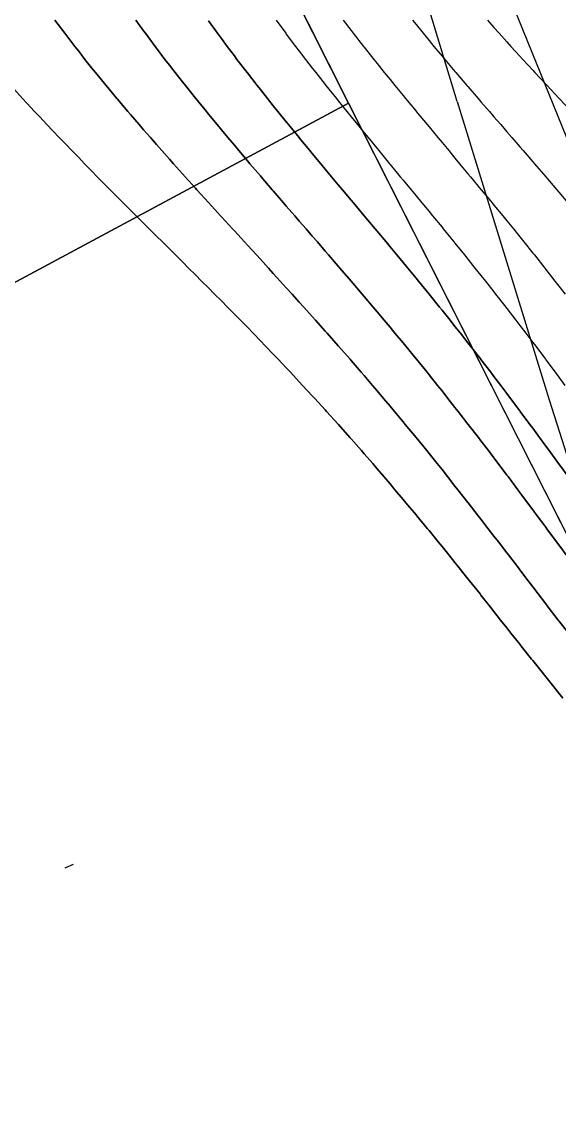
# Model space of a CAD drawing. Extents: x 1412553 to 1415230, y 4927294 to 4931784.
# Drawn here: x 1412639.15 to 1412646.16, y 4931530.57 to 4931544.76 of the extents above; entities that cross this region are included whole.
import ezdxf

# ---------------------------------------------------------------- set-up
doc = ezdxf.new("R2010")
doc.units = 0
doc.header["$MEASUREMENT"] = 0
doc.layers.get('0').update_dxf_attribs({"linetype": 'CONTINUOUS'})
doc.layers.add('LINE', color=2, linetype='CONTINUOUS')
doc.layers.add('nz-property-titles(LINZ DOWNLOAD)', color=1, linetype='CONTINUOUS')

msp = doc.modelspace()

# ---------------------------------------------------------------- linework, layer by layer
at = {"color": 4}
for points in [[(1412628.11, 4931577.5), (1412633.05, 4931574.19), (1412634.96, 4931570.18), (1412641.65, 4931558.92), (1412643.23, 4931552.22), (1412645.18, 4931545.9), (1412648.78, 4931537.03), (1412651.34, 4931534.66), (1412654.11, 4931534.38), (1412662.28, 4931539.83)], [(1412644.83, 4931543.72), (1412643.51, 4931548.07)], [(1412644.83, 4931543.72), (1412646.03, 4931539.83), (1412646.99, 4931536.82), (1412648.15, 4931534.19), (1412651.5, 4931532.78), (1412653.74, 4931532.89), (1412655.25, 4931533.57), (1412657.05, 4931534.8)]]:
    msp.add_lwpolyline(points, dxfattribs=at)
at = {"layer": 'LINE'}
for points in [[(1412639.579842, 4931544.782051), (1412639.708303, 4931544.611888), (1412639.721003, 4931544.595546), (1412639.838968, 4931544.441725), (1412639.890282, 4931544.37688), (1412639.972567, 4931544.271562), (1412640.059561, 4931544.163513), (1412640.10897, 4931544.101399), (1412640.22884, 4931543.954964), (1412640.248039, 4931543.931235), (1412640.389381, 4931543.761072), (1412640.398119, 4931543.75081), (1412640.532657, 4931543.590909), (1412640.567398, 4931543.55065), (1412640.678188, 4931543.420746), (1412640.736677, 4931543.353785), (1412640.825798, 4931543.250583), (1412640.905956, 4931543.159812), (1412640.975264, 4931543.08042), (1412641.075235, 4931542.968272), (1412641.126368, 4931542.910256), (1412641.244514, 4931542.778784), (1412641.278891, 4931542.740093), (1412641.413793, 4931542.590946), (1412641.432584, 4931542.56993), (1412641.583072, 4931542.404365), (1412641.587204, 4931542.399767), (1412641.742322, 4931542.229604), (1412641.752351, 4931542.218758), (1412641.89783, 4931542.059441), (1412641.92163, 4931542.033717), (1412642.05357, 4931541.889277), (1412642.090909, 4931541.848877), (1412642.209302, 4931541.719114), (1412642.260188, 4931541.66392), (1412642.364795, 4931541.548951), (1412642.429467, 4931541.478522), (1412642.519827, 4931541.378788), (1412642.598746, 4931541.292372), (1412642.674194, 4931541.208625), (1412642.768025, 4931541.105185), (1412642.827729, 4931541.038462), (1412642.937304, 4931540.916699), (1412642.980258, 4931540.868298), (1412643.106583, 4931540.72663), (1412643.131639, 4931540.698135), (1412643.275862, 4931540.534727), (1412643.281741, 4931540.527972), (1412643.430289, 4931540.357809), (1412643.445141, 4931540.340846), (1412643.577313, 4931540.187646), (1412643.61442, 4931540.144734), (1412643.722873, 4931540.017483), (1412643.783699, 4931539.946238), (1412643.866947, 4931539.847319), (1412643.952978, 4931539.745215), (1412644.009525, 4931539.677156), (1412644.122257, 4931539.541599), (1412644.150972, 4931539.506993), (1412644.291536, 4931539.337825), (1412644.292342, 4931539.33683), (1412644.43027, 4931539.166667), (1412644.460815, 4931539.129011), (1412644.5669, 4931538.996503), (1412644.630094, 4931538.917648), (1412644.702357, 4931538.82634), (1412644.799373, 4931538.70389), (1412644.836732, 4931538.656177), (1412644.968652, 4931538.487927), (1412644.970136, 4931538.486014), (1412645.102393, 4931538.315851), (1412645.137931, 4931538.270235), (1412645.233968, 4931538.145688), (1412645.30721, 4931538.050968), (1412645.364997, 4931537.975524), (1412645.476489, 4931537.830464), (1412645.495621, 4931537.805361), (1412645.625864, 4931537.635198), (1412645.645768, 4931537.609321), (1412645.75595, 4931537.465035), (1412645.815047, 4931537.388041), (1412645.886125, 4931537.294872), (1412645.984326, 4931537.166914), (1412646.016556, 4931537.124709), (1412646.14737, 4931536.954545), (1412646.153605, 4931536.946494), (1412646.278703, 4931536.784382)], [(1412646.278703, 4931536.784382), (1412646.153605, 4931536.946494), (1412646.14737, 4931536.954545), (1412646.016556, 4931537.124709), (1412645.984326, 4931537.166914), (1412645.886125, 4931537.294872), (1412645.815047, 4931537.388041), (1412645.75595, 4931537.465035), (1412645.645768, 4931537.609321), (1412645.625864, 4931537.635198), (1412645.495621, 4931537.805361), (1412645.476489, 4931537.830464), (1412645.364997, 4931537.975524), (1412645.30721, 4931538.050968), (1412645.233968, 4931538.145688), (1412645.137931, 4931538.270235), (1412645.102393, 4931538.315851), (1412644.970136, 4931538.486014), (1412644.968652, 4931538.487927), (1412644.836732, 4931538.656177), (1412644.799373, 4931538.70389), (1412644.702357, 4931538.82634), (1412644.630094, 4931538.917648), (1412644.5669, 4931538.996503), (1412644.460815, 4931539.129011), (1412644.43027, 4931539.166667), (1412644.292342, 4931539.33683), (1412644.291536, 4931539.337825), (1412644.150972, 4931539.506993), (1412644.122257, 4931539.541599), (1412644.009525, 4931539.677156), (1412643.952978, 4931539.745215), (1412643.866947, 4931539.847319), (1412643.783699, 4931539.946238), (1412643.722873, 4931540.017483), (1412643.61442, 4931540.144734), (1412643.577313, 4931540.187646), (1412643.445141, 4931540.340846), (1412643.430289, 4931540.357809), (1412643.281741, 4931540.527972), (1412643.275862, 4931540.534727), (1412643.131639, 4931540.698135), (1412643.106583, 4931540.72663), (1412642.980258, 4931540.868298), (1412642.937304, 4931540.916699), (1412642.827729, 4931541.038462), (1412642.768025, 4931541.105185), (1412642.674194, 4931541.208625), (1412642.598746, 4931541.292372), (1412642.519827, 4931541.378788), (1412642.429467, 4931541.478522), (1412642.364795, 4931541.548951), (1412642.260188, 4931541.66392), (1412642.209302, 4931541.719114), (1412642.090909, 4931541.848877), (1412642.05357, 4931541.889277), (1412641.92163, 4931542.033717), (1412641.89783, 4931542.059441), (1412641.752351, 4931542.218758), (1412641.742322, 4931542.229604), (1412641.587204, 4931542.399767), (1412641.583072, 4931542.404365), (1412641.432584, 4931542.56993), (1412641.413793, 4931542.590946), (1412641.278891, 4931542.740093), (1412641.244514, 4931542.778784), (1412641.126368, 4931542.910256), (1412641.075235, 4931542.968272), (1412640.975264, 4931543.08042), (1412640.905956, 4931543.159812), (1412640.825798, 4931543.250583), (1412640.736677, 4931543.353785), (1412640.678188, 4931543.420746), (1412640.567398, 4931543.55065), (1412640.532657, 4931543.590909), (1412640.398119, 4931543.75081), (1412640.389381, 4931543.761072), (1412640.248039, 4931543.931235), (1412640.22884, 4931543.954964), (1412640.10897, 4931544.101399), (1412640.059561, 4931544.163513), (1412639.972567, 4931544.271562), (1412639.890282, 4931544.37688), (1412639.838968, 4931544.441725), (1412639.721003, 4931544.595546), (1412639.708303, 4931544.611888), (1412639.579842, 4931544.782051)], [(1412640.635748, 4931544.782051), (1412640.736677, 4931544.6443), (1412640.760268, 4931544.611888), (1412640.8871, 4931544.441725), (1412640.905956, 4931544.417007), (1412641.016159, 4931544.271562), (1412641.075235, 4931544.195441), (1412641.147758, 4931544.101399), (1412641.244514, 4931543.978714), (1412641.281729, 4931543.931235), (1412641.413793, 4931543.766262), (1412641.417923, 4931543.761072), (1412641.555759, 4931543.590909), (1412641.583072, 4931543.557818), (1412641.695463, 4931543.420746), (1412641.752351, 4931543.352582), (1412641.836917, 4931543.250583), (1412641.92163, 4931543.150045), (1412641.979908, 4931543.08042), (1412642.090909, 4931542.949741), (1412642.124216, 4931542.910256), (1412642.260188, 4931542.751178), (1412642.269599, 4931542.740093), (1412642.415681, 4931542.56993), (1412642.429467, 4931542.554045), (1412642.562295, 4931542.399767), (1412642.598746, 4931542.357847), (1412642.709334, 4931542.229604), (1412642.768025, 4931542.162116), (1412642.856576, 4931542.059441), (1412642.937304, 4931541.966495), (1412643.003786, 4931541.889277), (1412643.106583, 4931541.770569), (1412643.150745, 4931541.719114), (1412643.275862, 4931541.574007), (1412643.297268, 4931541.548951), (1412643.443128, 4931541.378788), (1412643.445141, 4931541.376447), (1412643.588014, 4931541.208625), (1412643.61442, 4931541.177674), (1412643.731968, 4931541.038462), (1412643.783699, 4931540.977271), (1412643.874871, 4931540.868298), (1412643.952978, 4931540.774967), (1412644.016614, 4931540.698135), (1412644.122257, 4931540.570525), (1412644.157414, 4931540.527972), (1412644.291536, 4931540.365558), (1412644.297812, 4931540.357809), (1412644.435513, 4931540.187646), (1412644.460815, 4931540.156338), (1412644.571852, 4931540.017483), (1412644.630094, 4931539.944519), (1412644.706884, 4931539.847319), (1412644.799373, 4931539.730018), (1412644.840638, 4931539.677156), (1412644.968652, 4931539.51281), (1412644.97314, 4931539.506993), (1412645.104361, 4931539.33683), (1412645.137931, 4931539.293241), (1412645.23452, 4931539.166667), (1412645.30721, 4931539.071295), (1412645.36372, 4931538.996503), (1412645.476489, 4931538.84713), (1412645.492061, 4931538.82634), (1412645.619618, 4931538.656177), (1412645.645768, 4931538.62133), (1412645.746588, 4931538.486014), (1412645.815047, 4931538.394224), (1412645.873137, 4931538.315851), (1412645.984326, 4931538.1661), (1412645.999402, 4931538.145688), (1412646.125538, 4931537.975524), (1412646.153605, 4931537.937814), (1412646.251776, 4931537.805361)], [(1412646.251776, 4931537.805361), (1412646.153605, 4931537.937814), (1412646.125538, 4931537.975524), (1412645.999402, 4931538.145688), (1412645.984326, 4931538.1661), (1412645.873137, 4931538.315851), (1412645.815047, 4931538.394224), (1412645.746588, 4931538.486014), (1412645.645768, 4931538.62133), (1412645.619618, 4931538.656177), (1412645.492061, 4931538.82634), (1412645.476489, 4931538.84713), (1412645.36372, 4931538.996503), (1412645.30721, 4931539.071295), (1412645.23452, 4931539.166667), (1412645.137931, 4931539.293241), (1412645.104361, 4931539.33683), (1412644.97314, 4931539.506993), (1412644.968652, 4931539.51281), (1412644.840638, 4931539.677156), (1412644.799373, 4931539.730018), (1412644.706884, 4931539.847319), (1412644.630094, 4931539.944519), (1412644.571852, 4931540.017483), (1412644.460815, 4931540.156338), (1412644.435513, 4931540.187646), (1412644.297812, 4931540.357809), (1412644.291536, 4931540.365558), (1412644.157414, 4931540.527972), (1412644.122257, 4931540.570525), (1412644.016614, 4931540.698135), (1412643.952978, 4931540.774967), (1412643.874871, 4931540.868298), (1412643.783699, 4931540.977271), (1412643.731968, 4931541.038462), (1412643.61442, 4931541.177674), (1412643.588014, 4931541.208625), (1412643.445141, 4931541.376447), (1412643.443128, 4931541.378788), (1412643.297268, 4931541.548951), (1412643.275862, 4931541.574007), (1412643.150745, 4931541.719114), (1412643.106583, 4931541.770569), (1412643.003786, 4931541.889277), (1412642.937304, 4931541.966495), (1412642.856576, 4931542.059441), (1412642.768025, 4931542.162116), (1412642.709334, 4931542.229604), (1412642.598746, 4931542.357847), (1412642.562295, 4931542.399767), (1412642.429467, 4931542.554045), (1412642.415681, 4931542.56993), (1412642.269599, 4931542.740093), (1412642.260188, 4931542.751178), (1412642.124216, 4931542.910256), (1412642.090909, 4931542.949741), (1412641.979908, 4931543.08042), (1412641.92163, 4931543.150045), (1412641.836917, 4931543.250583), (1412641.752351, 4931543.352582), (1412641.695463, 4931543.420746), (1412641.583072, 4931543.557818), (1412641.555759, 4931543.590909), (1412641.417923, 4931543.761072), (1412641.413793, 4931543.766262), (1412641.281729, 4931543.931235), (1412641.244514, 4931543.978714), (1412641.147758, 4931544.101399), (1412641.075235, 4931544.195441), (1412641.016159, 4931544.271562), (1412640.905956, 4931544.417007), (1412640.8871, 4931544.441725), (1412640.760268, 4931544.611888), (1412640.736677, 4931544.6443), (1412640.635748, 4931544.782051)], [(1412641.583072, 4931544.773097), (1412641.700485, 4931544.611888), (1412641.752351, 4931544.542113), (1412641.826863, 4931544.441725), (1412641.92163, 4931544.316451), (1412641.955544, 4931544.271562), (1412642.086337, 4931544.101399), (1412642.090909, 4931544.095541), (1412642.218912, 4931543.931235), (1412642.260188, 4931543.879074), (1412642.353388, 4931543.761072), (1412642.429467, 4931543.666112), (1412642.489608, 4931543.590909), (1412642.598746, 4931543.456141), (1412642.627353, 4931543.420746), (1412642.766414, 4931543.250583), (1412642.768025, 4931543.248631), (1412642.906456, 4931543.08042), (1412642.937304, 4931543.043276), (1412643.047429, 4931542.910256), (1412643.106583, 4931542.839352), (1412643.189111, 4931542.740093), (1412643.275862, 4931542.636391), (1412643.33126, 4931542.56993), (1412643.445141, 4931542.433966), (1412643.473673, 4931542.399767), (1412643.61442, 4931542.23161), (1412643.616092, 4931542.229604), (1412643.758254, 4931542.059441), (1412643.783699, 4931542.02904), (1412643.900052, 4931541.889277), (1412643.952978, 4931541.825728), (1412644.041275, 4931541.719114), (1412644.122257, 4931541.621269), (1412644.182092, 4931541.548951), (1412644.291536, 4931541.41651), (1412644.322339, 4931541.378788), (1412644.460815, 4931541.208706), (1412644.598287, 4931541.038462), (1412644.630094, 4931540.998925), (1412644.734472, 4931540.868298), (1412644.799373, 4931540.786725), (1412644.869383, 4931540.698135), (1412644.968652, 4931540.571902), (1412645.002973, 4931540.527972), (1412645.135205, 4931540.357809), (1412645.137931, 4931540.354292), (1412645.266177, 4931540.187646), (1412645.30721, 4931540.134047), (1412645.395864, 4931540.017483), (1412645.476489, 4931539.910906), (1412645.524298, 4931539.847319), (1412645.645768, 4931539.68492), (1412645.651543, 4931539.677156), (1412645.777818, 4931539.506993), (1412645.815047, 4931539.45664), (1412645.903156, 4931539.33683), (1412645.984326, 4931539.226043), (1412646.027629, 4931539.166667), (1412646.15136, 4931538.996503), (1412646.153605, 4931538.99342), (1412646.274752, 4931538.82634)], [(1412646.274752, 4931538.82634), (1412646.153605, 4931538.99342), (1412646.15136, 4931538.996503), (1412646.027629, 4931539.166667), (1412645.984326, 4931539.226043), (1412645.903156, 4931539.33683), (1412645.815047, 4931539.45664), (1412645.777818, 4931539.506993), (1412645.651543, 4931539.677156), (1412645.645768, 4931539.68492), (1412645.524298, 4931539.847319), (1412645.476489, 4931539.910906), (1412645.395864, 4931540.017483), (1412645.30721, 4931540.134047), (1412645.266177, 4931540.187646), (1412645.137931, 4931540.354292), (1412645.135205, 4931540.357809), (1412645.002973, 4931540.527972), (1412644.968652, 4931540.571902), (1412644.869383, 4931540.698135), (1412644.799373, 4931540.786725), (1412644.734472, 4931540.868298), (1412644.630094, 4931540.998925), (1412644.598287, 4931541.038462), (1412644.460815, 4931541.208706), (1412644.322339, 4931541.378788), (1412644.291536, 4931541.41651), (1412644.182092, 4931541.548951), (1412644.122257, 4931541.621269), (1412644.041275, 4931541.719114), (1412643.952978, 4931541.825728), (1412643.900052, 4931541.889277), (1412643.783699, 4931542.02904), (1412643.758254, 4931542.059441), (1412643.616092, 4931542.229604), (1412643.61442, 4931542.23161), (1412643.473673, 4931542.399767), (1412643.445141, 4931542.433966), (1412643.33126, 4931542.56993), (1412643.275862, 4931542.636391), (1412643.189111, 4931542.740093), (1412643.106583, 4931542.839352), (1412643.047429, 4931542.910256), (1412642.937304, 4931543.043276), (1412642.906456, 4931543.08042), (1412642.768025, 4931543.248631), (1412642.766414, 4931543.250583), (1412642.627353, 4931543.420746), (1412642.598746, 4931543.456141), (1412642.489608, 4931543.590909), (1412642.429467, 4931543.666112), (1412642.353388, 4931543.761072), (1412642.260188, 4931543.879074), (1412642.218912, 4931543.931235), (1412642.090909, 4931544.095541), (1412642.086337, 4931544.101399), (1412641.955544, 4931544.271562), (1412641.92163, 4931544.316451), (1412641.826863, 4931544.441725), (1412641.752351, 4931544.542113), (1412641.700485, 4931544.611888), (1412641.583072, 4931544.773097)], [(1412642.464729, 4931544.782051), (1412642.591111, 4931544.611888), (1412642.598746, 4931544.601745), (1412642.719548, 4931544.441725), (1412642.768025, 4931544.378374), (1412642.850008, 4931544.271562), (1412642.937304, 4931544.159187), (1412642.982337, 4931544.101399), (1412643.106583, 4931543.943604), (1412643.116353, 4931543.931235), (1412643.251919, 4931543.761072), (1412643.275862, 4931543.731266), (1412643.388838, 4931543.590909), (1412643.445141, 4931543.521438), (1412643.526912, 4931543.420746), (1412643.61442, 4931543.313553), (1412643.665914, 4931543.250583), (1412643.783699, 4931543.107098), (1412643.80563, 4931543.08042), (1412643.945824, 4931542.910256), (1412643.952978, 4931542.901591), (1412644.086342, 4931542.740093), (1412644.122257, 4931542.696615), (1412644.227184, 4931542.56993), (1412644.291536, 4931542.492188), (1412644.367773, 4931542.399767), (1412644.460815, 4931542.286674), (1412644.507737, 4931542.229604), (1412644.630094, 4931542.080199), (1412644.647081, 4931542.059441), (1412644.785686, 4931541.889277), (1412644.799373, 4931541.8724), (1412644.923442, 4931541.719114), (1412644.968652, 4931541.662899), (1412645.060094, 4931541.548951), (1412645.137931, 4931541.45124), (1412645.195518, 4931541.378788), (1412645.30721, 4931541.237077), (1412645.329587, 4931541.208625), (1412645.46234, 4931541.038462), (1412645.476489, 4931541.020198), (1412645.593836, 4931540.868298), (1412645.645768, 4931540.800445), (1412645.723856, 4931540.698135), (1412645.815047, 4931540.577501), (1412645.852397, 4931540.527972), (1412645.979495, 4931540.357809), (1412645.984326, 4931540.351305), (1412646.105578, 4931540.187646), (1412646.153605, 4931540.122234), (1412646.23035, 4931540.017483)], [(1412643.341968, 4931544.782051), (1412643.445141, 4931544.647754), (1412643.472926, 4931544.611888), (1412643.605821, 4931544.441725), (1412643.61442, 4931544.430798), (1412643.740659, 4931544.271562), (1412643.783699, 4931544.217606), (1412643.877094, 4931544.101399), (1412643.952978, 4931544.007398), (1412644.014913, 4931543.931235), (1412644.122257, 4931543.799628), (1412644.153937, 4931543.761072), (1412644.291536, 4931543.593877), (1412644.293994, 4931543.590909), (1412644.434985, 4931543.420746), (1412644.460815, 4931543.389546), (1412644.576503, 4931543.250583), (1412644.630094, 4931543.186049), (1412644.718284, 4931543.08042), (1412644.799373, 4931542.982895), (1412644.860081, 4931542.910256), (1412644.968652, 4931542.7796), (1412645.001634, 4931542.740093), (1412645.137931, 4931542.575652), (1412645.142695, 4931542.56993), (1412645.283352, 4931542.399767), (1412645.30721, 4931542.370656), (1412645.423181, 4931542.229604), (1412645.476489, 4931542.164095), (1412645.561906, 4931542.059441), (1412645.645768, 4931541.955495), (1412645.699346, 4931541.889277), (1412645.815047, 4931541.744445), (1412645.835339, 4931541.719114), (1412645.969987, 4931541.548951), (1412645.984326, 4931541.53062), (1412646.103312, 4931541.378788), (1412646.153605, 4931541.31369), (1412646.23494, 4931541.208625)], [(1412644.245338, 4931544.782051), (1412644.291536, 4931544.724905), (1412644.3842, 4931544.611888), (1412644.460815, 4931544.518675), (1412644.524894, 4931544.441725), (1412644.630094, 4931544.315484), (1412644.667177, 4931544.271562), (1412644.799373, 4931544.114805), (1412644.810825, 4931544.101399), (1412644.95586, 4931543.931235), (1412644.968652, 4931543.916182), (1412645.10198, 4931543.761072), (1412645.137931, 4931543.719036), (1412645.248759, 4931543.590909), (1412645.30721, 4931543.522865), (1412645.39591, 4931543.420746), (1412645.476489, 4931543.32716), (1412645.543136, 4931543.250583), (1412645.645768, 4931543.131423), (1412645.690162, 4931543.08042), (1412645.815047, 4931542.935185), (1412645.836702, 4931542.910256), (1412645.982495, 4931542.740093), (1412645.984326, 4931542.73793), (1412646.12776, 4931542.56993), (1412646.153605, 4931542.539181), (1412646.271787, 4931542.399767)], [(1412645.222571, 4931544.782051), (1412645.30721, 4931544.686569), (1412645.374689, 4931544.611888), (1412645.476489, 4931544.498703), (1412645.52873, 4931544.441725), (1412645.645768, 4931544.313237), (1412645.684461, 4931544.271562), (1412645.815047, 4931544.129711), (1412645.841607, 4931544.101399), (1412645.984326, 4931543.947673), (1412645.999876, 4931543.931235), (1412646.153605, 4931543.766695), (1412646.158956, 4931543.761072), (1412646.318646, 4931543.590909)], [(1412639.043887, 4931543.886262), (1412639.157374, 4931543.761072), (1412639.213166, 4931543.701561), (1412639.314929, 4931543.590909), (1412639.382445, 4931543.519807), (1412639.474764, 4931543.420746), (1412639.551724, 4931543.340667), (1412639.636721, 4931543.250583), (1412639.721003, 4931543.163829), (1412639.800605, 4931543.08042), (1412639.890282, 4931542.989017), (1412639.966205, 4931542.910256), (1412640.059561, 4931542.815907), (1412640.133297, 4931542.740093), (1412640.22884, 4931542.644249), (1412640.301658, 4931542.56993), (1412640.398119, 4931542.473734), (1412640.471026, 4931542.399767), (1412640.567398, 4931542.304108), (1412640.641177, 4931542.229604), (1412640.736677, 4931542.135095), (1412640.811826, 4931542.059441), (1412640.905956, 4931541.966439), (1412640.982725, 4931541.889277), (1412641.075235, 4931541.797888), (1412641.153599, 4931541.719114), (1412641.244514, 4931541.629182), (1412641.324215, 4931541.548951), (1412641.413793, 4931541.460078), (1412641.494298, 4931541.378788), (1412641.583072, 4931541.290335), (1412641.663625, 4931541.208625), (1412641.752351, 4931541.119714), (1412641.831984, 4931541.038462), (1412641.92163, 4931540.947982), (1412641.999162, 4931540.868298), (1412642.090909, 4931540.774917), (1412642.164982, 4931540.698135), (1412642.260188, 4931540.6003), (1412642.32929, 4931540.527972), (1412642.429467, 4931540.423927), (1412642.491961, 4931540.357809), (1412642.598746, 4931540.245591), (1412642.65288, 4931540.187646), (1412642.768025, 4931540.065114), (1412642.811971, 4931540.017483), (1412642.937304, 4931539.88233), (1412642.969184, 4931539.847319), (1412643.106583, 4931539.69709), (1412643.124487, 4931539.677156), (1412643.275862, 4931539.50927), (1412643.277879, 4931539.506993), (1412643.429073, 4931539.33683), (1412643.445141, 4931539.31881), (1412643.578371, 4931539.166667), (1412643.61442, 4931539.125632), (1412643.725878, 4931538.996503), (1412643.783699, 4931538.929717), (1412643.871683, 4931538.82634), (1412643.952978, 4931538.73109), (1412644.015871, 4931538.656177), (1412644.122257, 4931538.529825), (1412644.15912, 4931538.486014), (1412644.291536, 4931538.329218), (1412644.302474, 4931538.315851), (1412644.442123, 4931538.145688), (1412644.460815, 4931538.122989), (1412644.580504, 4931537.975524), (1412644.630094, 4931537.914656), (1412644.717944, 4931537.805361), (1412644.799373, 4931537.704459), (1412644.854572, 4931537.635198), (1412644.968652, 4931537.492714), (1412644.99056, 4931537.465035), (1412645.125878, 4931537.294872), (1412645.137931, 4931537.279795), (1412645.260638, 4931537.124709), (1412645.30721, 4931537.066191), (1412645.395248, 4931536.954545), (1412645.476489, 4931536.85218), (1412645.529872, 4931536.784382), (1412645.645768, 4931536.638202), (1412645.664655, 4931536.614219), (1412645.799631, 4931536.444056), (1412645.815047, 4931536.424762), (1412645.934967, 4931536.273893), (1412645.984326, 4931536.212307), (1412646.071001, 4931536.10373), (1412646.153605, 4931536.00114), (1412646.207872, 4931535.933566)], [(1412646.207872, 4931535.933566), (1412646.153605, 4931536.00114), (1412646.071001, 4931536.10373), (1412645.984326, 4931536.212307), (1412645.934967, 4931536.273893), (1412645.815047, 4931536.424762), (1412645.799631, 4931536.444056), (1412645.664655, 4931536.614219), (1412645.645768, 4931536.638202), (1412645.529872, 4931536.784382), (1412645.476489, 4931536.85218), (1412645.395248, 4931536.954545), (1412645.30721, 4931537.066191), (1412645.260638, 4931537.124709), (1412645.137931, 4931537.279795), (1412645.125878, 4931537.294872), (1412644.99056, 4931537.465035), (1412644.968652, 4931537.492714), (1412644.854572, 4931537.635198), (1412644.799373, 4931537.704459), (1412644.717944, 4931537.805361), (1412644.630094, 4931537.914656), (1412644.580504, 4931537.975524), (1412644.460815, 4931538.122989), (1412644.442123, 4931538.145688), (1412644.302474, 4931538.315851), (1412644.291536, 4931538.329218), (1412644.15912, 4931538.486014), (1412644.122257, 4931538.529825), (1412644.015871, 4931538.656177), (1412643.952978, 4931538.73109), (1412643.871683, 4931538.82634), (1412643.783699, 4931538.929717), (1412643.725878, 4931538.996503), (1412643.61442, 4931539.125632), (1412643.578371, 4931539.166667), (1412643.445141, 4931539.31881), (1412643.429073, 4931539.33683), (1412643.277879, 4931539.506993), (1412643.275862, 4931539.50927), (1412643.124487, 4931539.677156), (1412643.106583, 4931539.69709), (1412642.969184, 4931539.847319), (1412642.937304, 4931539.88233), (1412642.811971, 4931540.017483), (1412642.768025, 4931540.065114), (1412642.65288, 4931540.187646), (1412642.598746, 4931540.245591), (1412642.491961, 4931540.357809), (1412642.429467, 4931540.423927), (1412642.32929, 4931540.527972), (1412642.260188, 4931540.6003), (1412642.164982, 4931540.698135), (1412642.090909, 4931540.774917), (1412641.999162, 4931540.868298), (1412641.92163, 4931540.947982), (1412641.831984, 4931541.038462), (1412641.752351, 4931541.119714), (1412641.663625, 4931541.208625), (1412641.583072, 4931541.290335), (1412641.494298, 4931541.378788), (1412641.413793, 4931541.460078), (1412641.324215, 4931541.548951), (1412641.244514, 4931541.629182), (1412641.153599, 4931541.719114), (1412641.075235, 4931541.797888), (1412640.982725, 4931541.889277), (1412640.905956, 4931541.966439), (1412640.811826, 4931542.059441), (1412640.736677, 4931542.135095), (1412640.641177, 4931542.229604), (1412640.567398, 4931542.304108), (1412640.471026, 4931542.399767), (1412640.398119, 4931542.473734), (1412640.301658, 4931542.56993), (1412640.22884, 4931542.644249), (1412640.133297, 4931542.740093), (1412640.059561, 4931542.815907), (1412639.966205, 4931542.910256), (1412639.890282, 4931542.989017), (1412639.800605, 4931543.08042), (1412639.721003, 4931543.163829), (1412639.636721, 4931543.250583), (1412639.551724, 4931543.340667), (1412639.474764, 4931543.420746), (1412639.382445, 4931543.519807), (1412639.314929, 4931543.590909), (1412639.213166, 4931543.701561), (1412639.157374, 4931543.761072), (1412639.043887, 4931543.886262)], [(1412639.71451, 4931533.721445), (1412639.721003, 4931533.725282), (1412639.821285, 4931533.770698)]]:
    msp.add_lwpolyline(points, dxfattribs=at)
at = {"layer": 'nz-property-titles(LINZ DOWNLOAD)', "color": 152, "linetype": 'Continuous', "true_color": 0x2776bb, "flags": 128}
for points in [[(1412682.697564, 4931640.466081), (1412710.054218, 4931647.150228), (1412737.410924, 4931653.834253), (1412764.203399, 4931660.382551), (1412779.005625, 4931654.389681), (1412775.741498, 4931621.476268), (1412777.167725, 4931607.161413), (1412789.24512, 4931608.39976), (1412777.35972, 4931579.102143), (1412649.677902, 4931531.312553), (1412643.410923, 4931543.700504), (1412638.895118, 4931552.662485), (1412621.575687, 4931587.765544), (1412660.662372, 4931597.301636), (1412699.747808, 4931606.839283), (1412682.697564, 4931640.466081)], [(1412590.080586, 4931596.305049), (1412611.422334, 4931607.082768), (1412621.575687, 4931587.765544), (1412638.895118, 4931552.662485), (1412643.410923, 4931543.700504), (1412600.704851, 4931520.75196), (1412596.296391, 4931529.767188), (1412591.809393, 4931538.935441), (1412590.080586, 4931596.305049)], [(1412592.151782, 4931527.573505), (1412596.296391, 4931529.767188), (1412600.704851, 4931520.75196), (1412643.410923, 4931543.700504), (1412649.677902, 4931531.312553), (1412665.042521, 4931501.038635), (1412593.016799, 4931498.868568), (1412592.151782, 4931527.573505)]]:
    msp.add_lwpolyline(points, close=True, dxfattribs=at)

doc.saveas('drawing.dxf')
